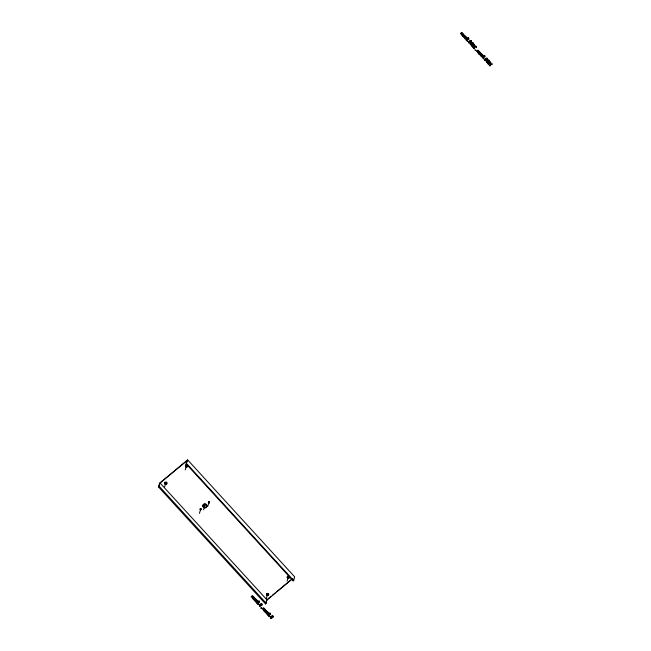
<?xml version="1.0" encoding="UTF-8"?>
<svg xmlns="http://www.w3.org/2000/svg" width="651" height="651" viewBox="0 0 651 651"><rect width="100%" height="100%" fill="white"/><g stroke="black" fill="none" stroke-linecap="round" stroke-linejoin="round"><path stroke-width="0.98" d="M200.109 509.098L200.565 510.026L201.33 509.318M208.41 502.198C209.117 505.054 210.151 500.049 208.353 502.434M208.401 502.352C209.394 504.094 209.939 501.034 208.401 502.287M158.608 487.054L159.544 483.262L187.659 459.907L294.634 576.827L293.699 580.627L293.178 580.871L186.202 463.943L187.024 460.623L160.065 483.018L158.608 487.054L265.592 603.982L267.04 599.945L292.462 578.829M186.202 463.943L187.659 459.907M265.592 603.982L266.292 601.133M293.178 580.871L293.593 579.211M164.516 487.127L165.818 483.018M185.25 469.892L186.552 465.79M199.418 513.313L200.72 509.204M203.568 509.863L204.87 505.762M207.718 506.421L209.02 502.312M266.324 598.407L267.626 594.298M287.058 581.172L288.36 577.071M200.052 509.334L200.362 508.716M462.666 36.236L464.179 34.967L461.885 32.55C459.313 33.299 460.656 35.121 462.031 32.916C462.373 33.958 460.086 36.277 462.894 33.917L463.447 34.601L461.925 35.423L463.463 37.107L464.635 35.756C465.001 36.773 462.698 39.117 465.498 36.757L466.051 37.441L464.57 38.23L465.27 39.076L466.783 37.807L465.961 36.546L464.488 35.39L462.731 36.301M478.737 53.797L480.251 52.528L477.956 50.119C475.36 50.892 476.711 52.69 478.103 50.477C478.444 51.527 476.158 53.846 478.965 51.478L479.518 52.17L477.997 52.991L479.535 54.676L480.707 53.325C481.073 54.342 478.77 56.686 481.569 54.326L482.122 55.009L480.593 55.831L481.341 56.645L482.855 55.376L482.562 54.692L480.56 52.959L478.802 53.87M253.353 599.416L255.176 598.57L257.178 600.303L257.462 600.987L255.949 602.256L255.208 601.443L256.738 600.621L256.185 599.937C253.377 602.297 255.664 599.978 255.322 598.936L254.199 600.246L252.604 598.603L254.134 597.781L253.581 597.097C250.79 599.433 253.076 597.122 252.718 596.088C251.351 598.277 249.976 596.487 252.572 595.73L254.866 598.147L253.402 599.376M266.519 600.189L271.207 596.292M272.769 594.998L275.113 593.053M276.675 591.751L292.291 578.78M264.404 611.501L265.917 610.223L263.631 607.814C261.027 608.587 262.377 610.386 263.769 608.172C264.111 609.222 261.832 611.541 264.64 609.181L265.193 609.865L263.663 610.687L265.201 612.371L266.373 611.02C266.739 612.038 264.436 614.381 267.235 612.021L267.789 612.705L266.267 613.527L267.008 614.341L268.521 613.071L268.236 612.388L266.226 610.654L264.518 611.525M200.622 508.74C199.23 509.7 202.144 509.912 200.874 508.765M201.118 508.757C201.362 511.336 199.206 507.78 201.281 509.399M186.723 463.699L293.699 580.627M160.065 483.018L267.04 599.945M159.243 486.346L266.218 603.274M166.339 482.098A1.115 1.058 13.8 0 1 166.689 483.701A1.115 1.058 13.8 0 1 164.988 483.709A1.115 1.058 13.8 0 1 165.232 482.106M187.439 465.164A1.115 1.058 13.8 0 1 187.301 466.588A1.115 1.058 13.8 0 1 185.804 466.555A1.115 1.058 13.8 0 1 185.673 465.123M185.877 464.936A1.115 1.058 13.8 0 1 187.228 464.96M268.717 594.135A1.115 1.058 13.8 0 1 267.919 595.331A1.115 1.058 13.8 0 1 266.584 594.648A1.115 1.058 13.8 0 1 267.146 593.33M268.253 593.435A1.115 1.058 13.8 0 1 268.472 593.631M205.846 504.143A1.986 1.888 13.8 0 1 206.017 507.324A1.986 1.888 13.8 0 1 202.925 506.055A1.986 1.888 13.8 0 1 205.366 503.939M165.346 482.863C165.85 484.694 166.876 481.716 165.346 482.863M186.08 465.636C186.585 467.467 187.618 464.48 186.08 465.636M204.398 505.599C204.902 507.438 205.936 504.452 204.398 505.599M208.548 502.157C209.052 503.988 210.078 501.01 208.548 502.157M267.154 594.143C267.659 595.974 268.684 592.996 267.154 594.143M287.897 576.908C288.393 578.747 289.426 575.761 287.897 576.908M472.886 44.96L472.699 46.652L471.837 45.228L471.438 45.822L472.748 47.254L473.415 44.724L474.416 44.748L474.522 45.773L474.823 44.984L473.928 44.065L472.886 44.96M474.563 46.782L474.376 48.483L473.505 47.059L473.114 47.653L474.416 49.077L475.092 46.547L476.084 46.571L476.19 47.604L476.499 46.815L475.604 45.895L474.563 46.782M488.958 62.52L488.771 64.221L487.908 62.797L487.509 63.391L488.82 64.815L489.487 62.284L490.488 62.309L490.594 63.342L490.895 62.553L490 61.633L488.958 62.52M259.31 601.272L258.52 602.761L256.95 603.208L257.674 601.801L259.31 601.272M261.816 604.014L261.027 605.503L259.456 605.951L260.18 604.543L261.816 604.014M270.368 613.356L269.579 614.845L268 615.293L268.725 613.885L270.368 613.356M272.875 616.098L272.085 617.587L270.507 618.035L271.239 616.627L272.875 616.098M468.622 38.092L467.833 39.589L466.262 40.037L466.987 38.621L468.622 38.092M471.129 40.834L470.347 42.323L468.769 42.779L469.493 41.363L471.129 40.834M472.805 42.665L472.016 44.154L470.437 44.602L471.169 43.194L472.805 42.665M484.694 55.661L483.905 57.15L482.334 57.597L483.058 56.189L484.694 55.661M487.2 58.403L486.419 59.892L484.84 60.34L485.565 58.932L487.2 58.403M488.877 60.234L488.087 61.723L486.509 62.171L487.241 60.755L488.877 60.234M467.727 41.168L467.166 41.127L467.727 41.168M483.799 58.736L483.237 58.688L483.799 58.736M258.414 604.348L257.853 604.299L258.414 604.348M269.465 616.432L268.912 616.383L269.465 616.432M475.409 50.086L475.181 50.501C474.669 51.112 477.004 49.891 475.409 50.086M261.075 607.782L260.856 608.197C260.335 608.815 262.67 607.586 261.075 607.782M490.203 65.702C489.104 66.931 489.446 63.871 492.091 63.586C493.173 65.206 490.854 63.619 490.203 65.702M468.866 39.06L467.036 40.443L466.181 40.142L466.124 38.914L467.695 37.734L468.712 38.002L468.866 39.06M471.381 41.802L469.542 43.186L468.687 42.885L468.63 41.656L470.201 40.476L471.226 40.744L471.381 41.802M473.049 43.633L471.218 45.017L470.356 44.707L470.299 43.487L471.869 42.299L472.895 42.575L473.049 43.633M484.938 56.629L483.107 58.012L482.253 57.703L482.196 56.482L483.766 55.302L484.783 55.571L484.938 56.629M487.453 59.371L485.613 60.755L484.759 60.445L484.702 59.225L486.273 58.045L487.298 58.313L487.453 59.371M489.121 61.202L487.29 62.586L486.427 62.276L486.37 61.048L487.941 59.868L488.966 60.136L489.121 61.202M259.554 602.24L257.723 603.623L256.86 603.322L256.803 602.094L258.374 600.914L259.399 601.182L259.554 602.24M262.06 604.982L260.229 606.366L259.375 606.057L259.318 604.836L260.888 603.656L261.905 603.925L262.06 604.982M270.613 614.324L268.773 615.708L267.919 615.398L267.862 614.178L269.433 612.998L270.458 613.266L270.613 614.324M273.119 617.067L271.28 618.45L270.425 618.141L270.368 616.92L271.939 615.74L272.964 616.009L273.119 617.067M287.587 577.811A1.115 1.058 13.8 0 0 289.443 577.356A1.115 1.058 13.8 0 0 288.059 576.037A1.115 1.058 13.8 0 0 287.587 577.811M203.421 507.308A1.986 1.888 13.8 0 0 206.725 506.519A1.986 1.888 13.8 0 0 204.284 504.167A1.986 1.888 13.8 0 0 203.421 507.308M164.996 484.018A1.115 1.058 13.8 0 0 166.835 483.53A1.115 1.058 13.8 0 0 165.435 482.236A1.115 1.058 13.8 0 0 164.996 484.018M185.608 466.653A1.115 1.058 13.8 0 0 187.521 466.458A1.115 1.058 13.8 0 0 186.349 464.969A1.115 1.058 13.8 0 0 185.608 466.653M287.53 578.047A1.115 1.058 13.8 0 0 289.378 577.592A1.115 1.058 13.8 0 0 288.002 576.273A1.115 1.058 13.8 0 0 287.53 578.047M266.723 595.209A1.115 1.058 13.8 0 0 268.611 594.916A1.115 1.058 13.8 0 0 267.366 593.484A1.115 1.058 13.8 0 0 266.723 595.209"/></g></svg>
